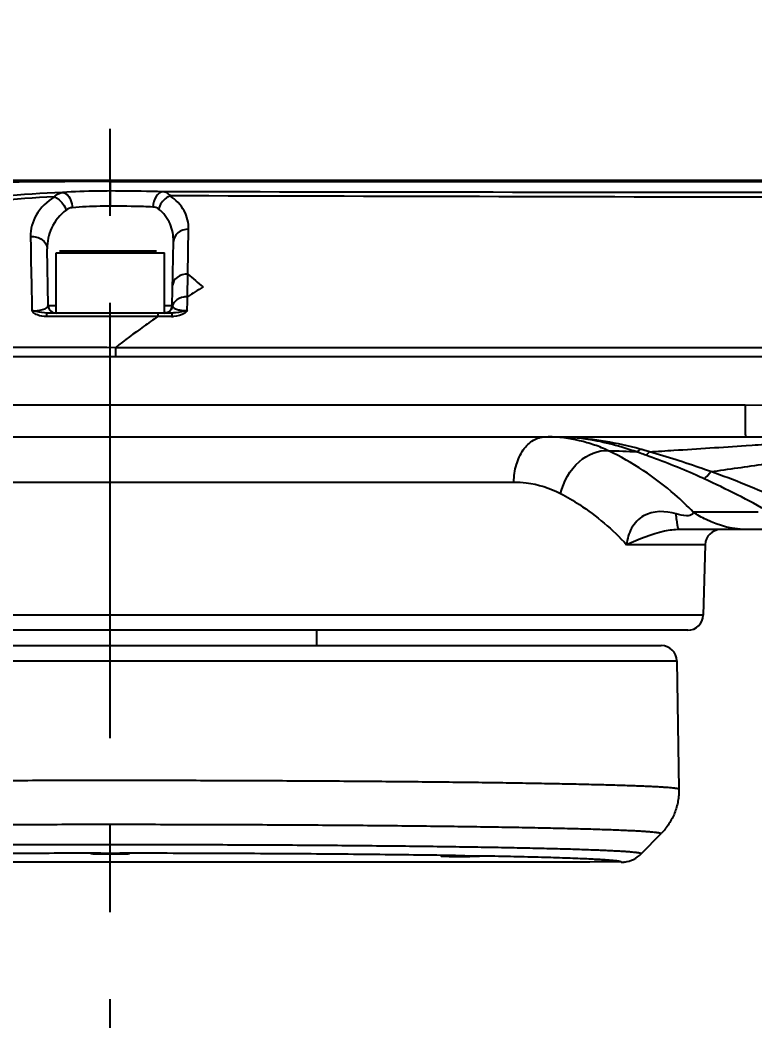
# Model space of a CAD drawing. Header units: millimetres. Extents: x 5828 to 6704, y 123 to 421.
# Drawn here: x 6409.191 to 6412.359, y 198.659 to 202.973 of the extents above; entities that cross this region are included whole.
import ezdxf
from ezdxf import colors
from ezdxf.entities.mleader import LeaderData, LeaderLine
from ezdxf.math import Vec2, Vec3

# ---------------------------------------------------------------- set-up
doc = ezdxf.new("R2010")
doc.units = ezdxf.units.MM
doc.linetypes.add('CENTER', pattern=[0.6, 0.375, -0.075, 0.075, -0.075])
for name, color, linetype in [('中心线', 7, 'Continuous'), ('外形图', 7, 'Continuous'), ('多重引线', 7, 'Continuous'), ('尺寸标注', 7, 'Continuous')]:
    doc.layers.add(name, color=color, linetype=linetype)
doc.styles.add('微软雅黑', font='msyh.ttc', dxfattribs={"height": 1.5})
doc.dimstyles.new('尺寸标注_1_15比例', dxfattribs={"dimtxt": 1.5, "dimasz": 1.25, "dimexe": 0.5, "dimexo": 0.4, "dimgap": 0.5, "dimtad": 1, "dimdec": 1, "dimlfac": 15, "dimdsep": 46, "dimtxsty": '微软雅黑', "dimcen": 0.09, "dimadec": 0, "dimazin": 0, "dimtp": 0.01, "dimtm": 0.01, "dimtfac": 1, "dimtdec": 1, "dimtofl": 0, "dimtmove": 0, "dimatfit": 3, "dimfxl": 1, "dimtolj": 1, "dimarcsym": 0})

# ---------------------------------------------------------------- blocks, each defined once
blk = doc.blocks.new('*D947')
at = {"layer": 'Defpoints', "color": 0}
for p in [(6399.9777, 202.2806), (6416.5734, 202.2806), (6416.5224, 194.271)]:
    blk.add_point(p, dxfattribs=at)
at = {"layer": '尺寸标注', "color": 0, "lineweight": -2}
for p, q in [((6416.1734, 202.2806), (6399.4777, 202.2806)), ((6399.9777, 195.521), (6399.9777, 201.0306)), ((6416.1224, 194.271), (6399.4777, 194.271))]:
    blk.add_line(p, q, dxfattribs=at)
at = {"layer": '尺寸标注', "color": 0}
for points in [[(6400.1861, 201.0306), (6399.7694, 201.0306), (6399.9777, 202.2806)], [(6399.7694, 195.521), (6400.1861, 195.521), (6399.9777, 194.271)]]:
    blk.add_solid(points, dxfattribs=at)
at = {"layer": '尺寸标注', "color": 0, "insert": (6398.6987, 198.2758), "char_height": 1.5, "attachment_point": 5, "rotation": 90, "style": '微软雅黑'}
blk.add_mtext('\\A1;\\A1;120', dxfattribs=at)

msp = doc.modelspace()

# ---------------------------------------------------------------- linework, layer by layer
at = {"layer": '中心线', "linetype": 'CENTER', "ltscale": 5}
msp.add_line((6409.5804, 193.8783), (6409.5804, 202.7948), dxfattribs=at)
at = {"layer": '外形图'}
for p, q in [((6409.5804, 202.2765), (6409.5804, 202.1703)), ((6409.5804, 202.2765), (6412.3921, 202.2765)), ((6409.9147, 201.8779), (6409.9179, 202.0712)), ((6409.8477, 201.7426), (6409.8525, 202.0181)), ((6409.3132, 201.7426), (6409.3089, 201.9865)), ((6409.78, 201.9765), (6409.3611, 201.9765)), ((6409.2387, 201.9356), (6409.2405, 201.8313)), ((6409.3471, 201.7098), (6409.3471, 201.9698)), ((6409.3471, 201.9698), (6409.8138, 201.9698)), ((6409.8138, 201.7098), (6409.8138, 201.9698)), ((6409.9136, 201.8131), (6409.9141, 201.8452)), ((6409.9141, 201.8452), (6409.9147, 201.8779)), ((6409.2405, 201.8313), (6409.242, 201.7419)), ((6409.913, 201.78), (6409.9136, 201.8131)), ((6409.9121, 201.7204), (6409.9127, 201.7604)), ((6409.9127, 201.7604), (6409.9131, 201.78)), ((6409.242, 201.7419), (6409.2423, 201.7201)), ((6409.3132, 201.7426), (6409.3471, 201.7426)), ((6409.8138, 201.7426), (6409.8477, 201.7426)), ((6409.3465, 201.695), (6409.3045, 201.695)), ((6409.8455, 201.7098), (6409.3077, 201.7098)), ((6409.8047, 201.6945), (6409.7847, 201.6946)), ((6409.8448, 201.6945), (6409.8047, 201.6945)), ((6409.6023, 201.5211), (6407.4267, 201.5205)), ((6406.5892, 201.314), (6412.316, 201.314)), ((6412.316, 201.314), (6412.7768, 201.3058)), ((6406.7225, 201.1765), (6412.3177, 201.1765)), ((6412.3178, 201.1765), (6412.4651, 201.1757)), ((6411.9044, 201.1121), (6411.8794, 201.119)), ((6412.3203, 201.1388), (6412.3462, 201.1405)), ((6407.0096, 200.9817), (6411.3194, 200.9817)), ((6412.6092, 200.7765), (6412.033, 200.7765)), ((6412.1442, 200.7116), (6411.8058, 200.7116)), ((6412.1442, 200.7116), (6412.1363, 200.4081)), ((6412.1363, 200.4081), (6407.3948, 200.4081)), ((6412.0696, 200.3431), (6407.4555, 200.3431)), ((6410.4711, 200.2765), (6410.47, 200.3431)), ((6407.4908, 200.2765), (6411.9551, 200.2765)), ((6408.3165, 200.211), (6412.0217, 200.211)), ((6412.0217, 200.211), (6412.0314, 199.6585)), ((6411.8686, 199.3791), (6411.955, 199.4669)), ((6411.6304, 199.3431), (6409.1464, 199.3431))]:
    msp.add_line(p, q, dxfattribs=at)
for centre, radius, start, end in [((6411.7223, 203.9488), 2.7489, 228.8841, 230.6794), ((6412.1709, 198.2533), 4.1876, 121.539, 122.6273), ((6409.3465, 201.7431), 0.0333, 181, 270), ((6409.8144, 201.7431), 0.0333, 270, 359), ((6409.9117, 201.9048), 0.1844, 262.0427, 270.1216), ((6412.1443, 198.2842), 4.1471, 124.6792, 125.7045), ((6410.3821, 201.6845), 0.5975, 178.2477, 179.0376), ((6410.4132, 201.6845), 0.5684, 178.1549, 178.9885), ((6409.8449, 201.8213), 0.1268, 269.9678, 273.7461), ((6411.8314, 198.7167), 3.6132, 125.6773, 128.087), ((6411.4771, 199.8196), 1.3566, 86.2834, 87.5526), ((6410.1237, 196.1735), 5.2304, 70.557, 70.7351), ((6410.9041, 197.5808), 3.6701, 74.589, 74.8534), ((6410.594, 196.6316), 4.6682, 70.7677, 73.6977), ((6409.2321, 193.6305), 7.9252, 70.4163, 70.59849), ((6410.8296, 198.1242), 3.156, 66.1483, 70.3943), ((6410.5609, 196.5277), 4.7772, 70.341, 70.8027), ((6410.943, 197.5551), 3.6811, 65.5892, 70.5624), ((6410.7889, 198.0296), 3.2589, 65.5021, 66.1676), ((6410.6127, 197.6474), 3.6798, 60.5522, 65.4732), ((6412.2109, 200.7098), 0.0667, 90, 178.5), ((6412.0696, 200.4098), 0.0667, 270, 358.5), ((6411.9551, 200.2098), 0.0667, 1, 90), ((6411.783, 199.4631), 0.12, 276.7334, 315.5269)]:
    msp.add_arc(centre, radius, start, end, dxfattribs=at)
for centre, start_param, end_param in [((6409.5804, 199.3804), 8.374418, 13.616641), ((6411.0889, 199.3695), 1.329187, 6.522464), ((6411.7138, 199.3431), 0.598977, 3.141593)]:
    msp.add_ellipse(centre, major_axis=(0.0833, 0), ratio=0.017455, start_param=start_param, end_param=end_param, dxfattribs=at)
for points, knots in [([(6409.5804, 202.2765), (6409.3183, 202.2765), (6408.7942, 202.2711), (6408.1386, 202.2327), (6407.6208, 202.1443), (6407.2423, 202.0298), (6406.8927, 201.8411), (6406.6976, 201.6607), (6406.6119, 201.5612)], [0, 0, 0, 0, 0.249838, 0.499663, 0.624636, 0.749826, 0.874842, 1, 1, 1, 1]), ([(6409.3739, 202.2291), (6409.0272, 202.2163), (6408.3327, 202.1201), (6407.6988, 201.7876), (6407.4375, 201.561)], [0, 0, 0, 0, 0.500784, 1, 1, 1, 1]), ([(6409.3393, 202.2104), (6409.3416, 202.2131), (6409.351, 202.2226), (6409.3642, 202.2281), (6409.3739, 202.2291)], [0, 0, 0, 0, 0.266195, 1, 1, 1, 1]), ([(6409.5804, 202.2358), (6409.5621, 202.2358), (6409.4932, 202.2352), (6409.4243, 202.2328), (6409.3739, 202.2291)], [0, 0, 0, 0, 0.266573, 1, 1, 1, 1]), ([(6409.3739, 202.2291), (6409.3793, 202.229), (6409.4062, 202.218), (6409.4151, 202.1857), (6409.4164, 202.1637)], [0, 0, 0, 0, 0.195377, 1, 1, 1, 1]), ([(6409.8087, 202.2322), (6409.792, 202.2328), (6409.716, 202.2351), (6409.6399, 202.2358), (6409.5804, 202.2358)], [0, 0, 0, 0, 0.219066, 1, 1, 1, 1]), ([(6409.8087, 202.2322), (6409.7965, 202.2317), (6409.7709, 202.2113), (6409.7646, 202.1827), (6409.7641, 202.1668)], [0, 0, 0, 0, 0.43426, 1, 1, 1, 1]), ([(6409.838, 202.2148), (6409.8361, 202.2174), (6409.8286, 202.2263), (6409.817, 202.2316), (6409.8087, 202.2322)], [0, 0, 0, 0, 0.276514, 1, 1, 1, 1]), ([(6420.5136, 202.2289), (6419.6215, 202.2313), (6417.8371, 202.2267), (6415.1606, 202.2252), (6412.4844, 202.2286), (6410.7004, 202.2306), (6409.8087, 202.2322)], [0, 0, 0, 0, 0.250008, 0.500065, 0.75009, 1, 1, 1, 1]), ([(6409.3393, 202.2104), (6408.9996, 202.1955), (6408.3208, 202.0974), (6407.6956, 201.7808), (6407.4377, 201.5609)], [0, 0, 0, 0, 0.500857, 1, 1, 1, 1]), ([(6409.3393, 202.2104), (6409.3081, 202.1904), (6409.255, 202.1416), (6409.2363, 202.071), (6409.2369, 202.0391)], [0, 0, 0, 0, 0.537003, 1, 1, 1, 1]), ([(6409.3393, 202.2104), (6409.3448, 202.2083), (6409.3674, 202.1955), (6409.3834, 202.1725), (6409.3898, 202.1537)], [0, 0, 0, 0, 0.229232, 1, 1, 1, 1]), ([(6409.838, 202.2148), (6409.8324, 202.2127), (6409.81, 202.2), (6409.7941, 202.1768), (6409.7887, 202.158)], [0, 0, 0, 0, 0.236856, 1, 1, 1, 1]), ([(6409.9179, 202.0712), (6409.9183, 202.0981), (6409.9054, 202.1565), (6409.8628, 202.1983), (6409.838, 202.2148)], [0, 0, 0, 0, 0.474224, 1, 1, 1, 1]), ([(6420.5138, 202.2071), (6419.6241, 202.2106), (6417.8445, 202.2054), (6415.1752, 202.2022), (6412.5063, 202.2085), (6410.7273, 202.2123), (6409.838, 202.2148)], [0, 0, 0, 0, 0.250013, 0.500074, 0.750099, 1, 1, 1, 1]), ([(6409.3898, 202.1537), (6409.3637, 202.1332), (6409.3211, 202.082), (6409.3084, 202.017), (6409.3089, 201.9865)], [0, 0, 0, 0, 0.521033, 1, 1, 1, 1]), ([(6409.5804, 202.1703), (6409.5658, 202.1703), (6409.5111, 202.1698), (6409.4563, 202.1674), (6409.4164, 202.1637)], [0, 0, 0, 0, 0.266803, 1, 1, 1, 1]), ([(6409.7641, 202.1668), (6409.7507, 202.1674), (6409.6895, 202.1696), (6409.6283, 202.1703), (6409.5804, 202.1703)], [0, 0, 0, 0, 0.219131, 1, 1, 1, 1]), ([(6409.8525, 202.0181), (6409.8529, 202.0439), (6409.844, 202.0978), (6409.8097, 202.1411), (6409.7887, 202.158)], [0, 0, 0, 0, 0.48833, 1, 1, 1, 1]), ([(6409.9179, 202.0712), (6409.9017, 202.0711), (6409.87, 202.0623), (6409.8527, 202.0322), (6409.8525, 202.0181)], [0, 0, 0, 0, 0.535552, 1, 1, 1, 1]), ([(6409.2369, 202.0391), (6409.2542, 202.0403), (6409.2888, 202.0332), (6409.3087, 202.0014), (6409.3089, 201.9865)], [0, 0, 0, 0, 0.53774, 1, 1, 1, 1]), ([(6409.2369, 202.0391), (6409.237, 202.0307), (6409.2377, 201.9962), (6409.2383, 201.9617), (6409.2387, 201.9356)], [0, 0, 0, 0, 0.242667, 1, 1, 1, 1]), ([(6409.9147, 201.8779), (6409.8986, 201.8778), (6409.8682, 201.8709), (6409.8494, 201.8427), (6409.8492, 201.8296)], [0, 0, 0, 0, 0.551494, 1, 1, 1, 1]), ([(6409.913, 201.78), (6409.9078, 201.78), (6409.8887, 201.7784), (6409.8693, 201.7703), (6409.8594, 201.7603)], [0, 0, 0, 0, 0.269874, 1, 1, 1, 1]), ([(6409.2423, 201.7201), (6409.2578, 201.7196), (6409.2807, 201.7211), (6409.3034, 201.7291), (6409.3089, 201.7341)], [0, 0, 0, 0, 0.674264, 1, 1, 1, 1]), ([(6409.9124, 201.7204), (6409.8954, 201.7176), (6409.8736, 201.7112), (6409.8509, 201.7098), (6409.8455, 201.7098)], [0, 0, 0, 0, 0.760738, 1, 1, 1, 1]), ([(6409.8477, 201.7426), (6409.8477, 201.7421), (6409.8476, 201.7411), (6409.848, 201.7402), (6409.8483, 201.7398)], [0, 0, 0, 0, 0.480837, 1, 1, 1, 1]), ([(6409.9121, 201.7204), (6409.9093, 201.7163), (6409.8927, 201.7014), (6409.87, 201.6959), (6409.8532, 201.6948)], [0, 0, 0, 0, 0.227932, 1, 1, 1, 1]), ([(6409.8539, 201.7327), (6409.8546, 201.7322), (6409.8585, 201.7297), (6409.8629, 201.7279), (6409.8664, 201.7267)], [0, 0, 0, 0, 0.205968, 1, 1, 1, 1]), ([(6409.8664, 201.7267), (6409.8677, 201.7262), (6409.8742, 201.7242), (6409.8809, 201.7229), (6409.8862, 201.7222)], [0, 0, 0, 0, 0.209054, 1, 1, 1, 1]), ([(6409.3045, 201.695), (6409.2918, 201.695), (6409.2748, 201.6974), (6409.2598, 201.7045), (6409.2564, 201.7066)], [0, 0, 0, 0, 0.763682, 1, 1, 1, 1]), ([(6409.3077, 201.7098), (6409.3074, 201.7098), (6409.3056, 201.7077), (6409.3057, 201.7052), (6409.3054, 201.703)], [0, 0, 0, 0, 0.100577, 1, 1, 1, 1]), ([(6409.7854, 201.7098), (6409.7848, 201.7098), (6409.7857, 201.706), (6409.7849, 201.7045), (6409.7849, 201.7028)], [0, 0, 0, 0, 0.256556, 1, 1, 1, 1]), ([(6409.8455, 201.7098), (6409.8449, 201.7098), (6409.8458, 201.706), (6409.8451, 201.7045), (6409.845, 201.7028)], [0, 0, 0, 0, 0.256755, 1, 1, 1, 1]), ([(6409.6025, 201.5606), (6409.4025, 201.5618), (6409.0103, 201.56), (6408.2887, 201.5606), (6407.7671, 201.5608), (6407.4377, 201.5609)], [0, 0, 0, 0, 0.277139, 0.543521, 1, 1, 1, 1]), ([(6409.6025, 201.5606), (6409.6025, 201.5576), (6409.6023, 201.5445), (6409.6023, 201.5313), (6409.6023, 201.5211)], [0, 0, 0, 0, 0.2243, 1, 1, 1, 1]), ([(6420.5138, 201.549), (6420.0595, 201.5678), (6419.1497, 201.5577), (6417.7859, 201.5622), (6416.4219, 201.5604), (6415.058, 201.5607), (6413.6941, 201.5604), (6411.8756, 201.5605), (6410.5117, 201.5602), (6409.6025, 201.5606)], [0, 0, 0, 0, 0.125008, 0.250011, 0.375016, 0.500018, 0.625018, 0.750015, 1, 1, 1, 1]), ([(6420.5118, 201.5049), (6420.0577, 201.5239), (6419.1481, 201.5326), (6417.7845, 201.5157), (6416.4206, 201.5182), (6415.0569, 201.5225), (6413.6932, 201.5217), (6411.875, 201.5216), (6410.5114, 201.5216), (6409.6023, 201.5211)], [0, 0, 0, 0, 0.124989, 0.250027, 0.375032, 0.500024, 0.625022, 0.750018, 1, 1, 1, 1]), ([(6412.316, 201.314), (6412.3158, 201.2966), (6412.316, 201.2712), (6412.3163, 201.239), (6412.3164, 201.2182), (6412.3169, 201.2017), (6412.3165, 201.188), (6412.3182, 201.1821), (6412.3169, 201.1765), (6412.3178, 201.1765)], [0, 0, 0, 0, 0.379952, 0.55273, 0.704656, 0.829666, 0.922774, 0.980274, 1, 1, 1, 1]), ([(6411.3194, 200.9817), (6411.3199, 201.007), (6411.3269, 201.0556), (6411.3553, 201.1192), (6411.3987, 201.1645), (6411.437, 201.1765), (6411.4547, 201.1765)], [0, 0, 0, 0, 0.292601, 0.561734, 0.795158, 1, 1, 1, 1]), ([(6411.728, 201.1158), (6411.7085, 201.1262), (6411.6667, 201.1418), (6411.5808, 201.1674), (6411.5129, 201.1754), (6411.4676, 201.1763)], [0, 0, 0, 0, 0.24599, 0.495161, 1, 1, 1, 1]), ([(6411.8494, 201.111), (6411.7806, 201.1344), (6411.6863, 201.1612), (6411.5895, 201.1716), (6411.565, 201.1733)], [0, 0, 0, 0, 0.747477, 1, 1, 1, 1]), ([(6412.168, 201.0264), (6412.2459, 201.0371), (6412.5459, 201.0804), (6412.8455, 201.1267), (6413.0673, 201.1609)], [0, 0, 0, 0, 0.259405, 1, 1, 1, 1]), ([(6412.3462, 201.1405), (6412.3824, 201.1429), (6412.5251, 201.1524), (6412.6678, 201.1619), (6412.7743, 201.1689)], [0, 0, 0, 0, 0.253338, 1, 1, 1, 1]), ([(6411.5213, 200.9317), (6411.5333, 200.9837), (6411.5822, 201.0748), (6411.6838, 201.1219), (6411.728, 201.1158)], [0, 0, 0, 0, 0.544125, 1, 1, 1, 1]), ([(6412.0931, 200.8519), (6412.0676, 200.8778), (6411.9593, 200.9825), (6411.8311, 201.0666), (6411.728, 201.1158)], [0, 0, 0, 0, 0.241478, 1, 1, 1, 1]), ([(6411.8494, 201.111), (6411.8505, 201.1118), (6411.8555, 201.1154), (6411.8599, 201.1198), (6411.8631, 201.1234)], [0, 0, 0, 0, 0.212492, 1, 1, 1, 1]), ([(6411.8885, 201.0972), (6411.8898, 201.0981), (6411.8956, 201.1024), (6411.9007, 201.1077), (6411.9044, 201.1121)], [0, 0, 0, 0, 0.209107, 1, 1, 1, 1]), ([(6411.9044, 201.1121), (6411.9394, 201.1142), (6412.0781, 201.1227), (6412.2168, 201.1319), (6412.3205, 201.1388)], [0, 0, 0, 0, 0.252068, 1, 1, 1, 1]), ([(6412.1403, 200.9952), (6412.1424, 200.9969), (6412.1527, 201.0064), (6412.1613, 201.0174), (6412.168, 201.0264)], [0, 0, 0, 0, 0.194407, 1, 1, 1, 1]), ([(6411.3194, 200.9817), (6411.3374, 200.9817), (6411.4071, 200.9777), (6411.4756, 200.9561), (6411.5213, 200.9317)], [0, 0, 0, 0, 0.257605, 1, 1, 1, 1]), ([(6411.5213, 200.9317), (6411.5488, 200.917), (6411.6525, 200.8559), (6411.7457, 200.7772), (6411.8058, 200.7116)], [0, 0, 0, 0, 0.259629, 1, 1, 1, 1]), ([(6412.0186, 200.8448), (6411.9739, 200.8579), (6411.8913, 200.8596), (6411.8215, 200.7857), (6411.8082, 200.7362), (6411.806, 200.7114)], [0, 0, 0, 0, 0.484425, 0.741011, 1, 1, 1, 1]), ([(6412.0931, 200.8519), (6412.0927, 200.8489), (6412.0872, 200.8373), (6412.0556, 200.8345), (6412.0334, 200.8405), (6412.0186, 200.8448)], [0, 0, 0, 0, 0.111135, 0.434235, 1, 1, 1, 1]), ([(6412.3298, 200.7765), (6412.2677, 200.7765), (6412.1827, 200.7971), (6412.1107, 200.8398), (6412.0931, 200.8519)], [0, 0, 0, 0, 0.74382, 1, 1, 1, 1]), ([(6412.033, 200.7765), (6412.0311, 200.7765), (6412.0277, 200.7841), (6412.025, 200.7959), (6412.0214, 200.8182), (6412.0196, 200.835), (6412.0186, 200.8448)], [0, 0, 0, 0, 0.081262, 0.272395, 0.579741, 1, 1, 1, 1]), ([(6412.0331, 200.7765), (6412.0115, 200.7765), (6411.9321, 200.7661), (6411.8589, 200.7333), (6411.8053, 200.7116)], [0, 0, 0, 0, 0.271375, 1, 1, 1, 1]), ([(6408.3175, 199.691), (6408.4133, 199.6919), (6408.6106, 199.6934), (6408.9133, 199.6951), (6409.2275, 199.6961), (6409.5479, 199.6965), (6409.8689, 199.6963), (6410.1848, 199.6954), (6410.4903, 199.6938), (6410.7358, 199.692), (6410.923, 199.6903), (6411.055, 199.6888), (6411.1806, 199.6873), (6411.2992, 199.6856), (6411.4104, 199.6838), (6411.5136, 199.6819), (6411.6083, 199.6798), (6411.6943, 199.6777), (6411.771, 199.6756), (6411.8291, 199.6736), (6411.8706, 199.672), (6411.8981, 199.6708), (6411.9231, 199.6697), (6411.9455, 199.6685), (6411.9653, 199.6673), (6411.9825, 199.6661), (6411.9971, 199.6649), (6412.0077, 199.6638), (6412.0148, 199.6629), (6412.0191, 199.6623), (6412.0228, 199.6617), (6412.0258, 199.661), (6412.0282, 199.6604), (6412.0297, 199.6599), (6412.0306, 199.6594), (6412.0311, 199.6591), (6412.0314, 199.6587), (6412.0314, 199.6585)], [0, 0, 0, 0, 0.077368, 0.159303, 0.244381, 0.33112, 0.418013, 0.503548, 0.586235, 0.664638, 0.701803, 0.737393, 0.771252, 0.803234, 0.833199, 0.861018, 0.886568, 0.90974, 0.930433, 0.948557, 0.956631, 0.964034, 0.970759, 0.976798, 0.982145, 0.986795, 0.990743, 0.993987, 0.995343, 0.996523, 0.997527, 0.998355, 0.999008, 0.99949, 0.999669, 0.99981, 1, 1, 1, 1]), ([(6412.0314, 199.6585), (6412.0315, 199.6497), (6412.031, 199.632), (6412.0275, 199.6057), (6412.0214, 199.5799), (6412.01, 199.5465), (6411.9936, 199.515), (6411.9729, 199.4864), (6411.9611, 199.4732), (6411.955, 199.4669)], [0, 0, 0, 0, 0.125074, 0.250142, 0.375209, 0.500277, 0.750116, 0.875178, 1, 1, 1, 1]), ([(6408.006, 199.4966), (6408.0961, 199.4979), (6408.2853, 199.5003), (6408.5805, 199.503), (6408.8962, 199.505), (6409.226, 199.5062), (6409.5631, 199.5067), (6409.9005, 199.5063), (6410.2314, 199.5051), (6410.4999, 199.5035), (6410.7063, 199.5018), (6410.853, 199.5004), (6410.9931, 199.4988), (6411.1259, 199.497), (6411.2508, 199.4951), (6411.3671, 199.4931), (6411.4742, 199.4909), (6411.5715, 199.4886), (6411.6586, 199.4862), (6411.7246, 199.484), (6411.7719, 199.4822), (6411.8032, 199.4809), (6411.8316, 199.4795), (6411.8571, 199.4782), (6411.8797, 199.4768), (6411.8994, 199.4755), (6411.916, 199.4741), (6411.928, 199.4729), (6411.9361, 199.4719), (6411.9411, 199.4712), (6411.9453, 199.4705), (6411.9487, 199.4698), (6411.9513, 199.4691), (6411.9531, 199.4685), (6411.9541, 199.468), (6411.9546, 199.4676), (6411.9549, 199.4672), (6411.955, 199.4669)], [0, 0, 0, 0, 0.068448, 0.14368, 0.224152, 0.30821, 0.394125, 0.480131, 0.56446, 0.645377, 0.684034, 0.72122, 0.756746, 0.790431, 0.822097, 0.851586, 0.878744, 0.903431, 0.925523, 0.944905, 0.953547, 0.961477, 0.968684, 0.975159, 0.980892, 0.985878, 0.990111, 0.993585, 0.995038, 0.996299, 0.997371, 0.998255, 0.99895, 0.999461, 0.99965, 0.999799, 1, 1, 1, 1]), ([(6411.8686, 199.3791), (6411.8686, 199.3792), (6411.8686, 199.3794), (6411.8683, 199.3798), (6411.8678, 199.3802), (6411.8671, 199.3805), (6411.8663, 199.3809), (6411.8648, 199.3814), (6411.8624, 199.382), (6411.859, 199.3827), (6411.8548, 199.3834), (6411.8498, 199.3841), (6411.8417, 199.3851), (6411.8296, 199.3863), (6411.8128, 199.3877), (6411.7931, 199.3891), (6411.7703, 199.3905), (6411.7446, 199.3918), (6411.716, 199.3932), (6411.6846, 199.3945), (6411.637, 199.3963), (6411.5706, 199.3985), (6411.4831, 199.4009), (6411.3853, 199.4032), (6411.2777, 199.4054), (6411.1611, 199.4075), (6411.0359, 199.4094), (6410.9029, 199.4111), (6410.7119, 199.4132), (6410.4593, 199.4154), (6410.1988, 199.4169), (6409.9826, 199.4177), (6409.7607, 199.4182), (6409.5376, 199.4184), (6409.3146, 199.418), (6409.0955, 199.4175), (6408.88, 199.4165), (6408.6694, 199.4151), (6408.4719, 199.4134), (6408.2824, 199.4115), (6408.1022, 199.409), (6408.0169, 199.4077), (6407.9756, 199.407)], [0, 0, 0, 0, 0.000094, 0.000209, 0.000359, 0.000551, 0.000787, 0.00107, 0.001776, 0.002675, 0.003767, 0.005054, 0.006535, 0.010079, 0.014397, 0.019485, 0.025337, 0.031946, 0.039302, 0.047395, 0.056215, 0.07599, 0.098521, 0.123683, 0.151347, 0.181361, 0.213563, 0.247782, 0.283832, 0.360644, 0.442344, 0.484483, 0.527178, 0.613319, 0.656301, 0.698914, 0.782121, 0.822266, 0.861149, 0.9343, 0.968174, 1, 1, 1, 1]), ([(6409.539, 199.3816), (6409.5457, 199.3817), (6409.5595, 199.3821), (6409.5804, 199.3824), (6409.6014, 199.3821), (6409.6152, 199.3817), (6409.6219, 199.3816)], [0, 0, 0, 0, 0.241298, 0.500006, 0.758711, 1, 1, 1, 1]), ([(6409.539, 199.3816), (6409.4203, 199.3816), (6409.1864, 199.3812), (6408.8438, 199.3796), (6408.5207, 199.3771), (6408.3128, 199.3747), (6408.2135, 199.3733)], [0, 0, 0, 0, 0.268665, 0.529409, 0.775351, 1, 1, 1, 1]), ([(6411.1089, 199.3709), (6411.0017, 199.3727), (6410.7733, 199.3758), (6410.4139, 199.379), (6410.0254, 199.3811), (6409.7581, 199.3816), (6409.6219, 199.3816)], [0, 0, 0, 0, 0.216246, 0.460794, 0.725117, 1, 1, 1, 1]), ([(6411.1089, 199.3709), (6411.1159, 199.3709), (6411.1289, 199.3711), (6411.1444, 199.3712), (6411.155, 199.3709), (6411.1612, 199.3706), (6411.166, 199.3702), (6411.1687, 199.3699), (6411.1699, 199.3698)], [0, 0, 0, 0, 0.344628, 0.63971, 0.761712, 0.863627, 0.943588, 1, 1, 1, 1]), ([(6411.7826, 199.344), (6411.7824, 199.3441), (6411.7819, 199.3445), (6411.7804, 199.3451), (6411.7778, 199.3459), (6411.7738, 199.3468), (6411.7686, 199.3476), (6411.7623, 199.3485), (6411.7547, 199.3494), (6411.746, 199.3502), (6411.732, 199.3515), (6411.7116, 199.353), (6411.6837, 199.3547), (6411.6513, 199.3563), (6411.6143, 199.358), (6411.573, 199.3596), (6411.5273, 199.3612), (6411.4774, 199.3628), (6411.4028, 199.3649), (6411.2998, 199.3673), (6411.2149, 199.369), (6411.1699, 199.3698)], [0, 0, 0, 0, 0.001293, 0.003009, 0.007797, 0.014459, 0.023023, 0.033498, 0.045886, 0.06018, 0.076375, 0.114436, 0.160005, 0.213003, 0.273304, 0.340773, 0.415273, 0.496657, 0.584736, 0.780196, 1, 1, 1, 1]), ([(6411.7826, 199.344), (6411.7837, 199.3439), (6411.7858, 199.3439), (6411.7887, 199.3439), (6411.7912, 199.344), (6411.7932, 199.344), (6411.7947, 199.3441), (6411.7956, 199.3441), (6411.7961, 199.3441), (6411.7965, 199.3441), (6411.7968, 199.3441), (6411.797, 199.344), (6411.7971, 199.344), (6411.7971, 199.344)], [0, 0, 0, 0, 0.228622, 0.429405, 0.601264, 0.743233, 0.854488, 0.898386, 0.934383, 0.96244, 0.982557, 0.994831, 1, 1, 1, 1])]:
    msp.add_open_spline(points, degree=3, knots=knots, dxfattribs=at)
for points in [[(6409.4164, 202.1637), (6409.4069, 202.1629), (6409.3972, 202.1596), (6409.3898, 202.1537)], [(6409.7887, 202.158), (6409.782, 202.1635), (6409.7728, 202.1664), (6409.7641, 202.1668)], [(6409.8594, 201.7603), (6409.8539, 201.7547), (6409.8495, 201.7474), (6409.8481, 201.7398)], [(6409.2564, 201.7066), (6409.2509, 201.71), (6409.2456, 201.7145), (6409.2423, 201.7201)], [(6409.2629, 201.7159), (6409.2561, 201.7173), (6409.2492, 201.7187), (6409.2423, 201.7201)], [(6409.3077, 201.7098), (6409.2926, 201.7098), (6409.2777, 201.7128), (6409.2629, 201.7159)], [(6409.3089, 201.7341), (6409.3112, 201.7362), (6409.3133, 201.7394), (6409.3132, 201.7426)], [(6409.8307, 201.7137), (6409.8259, 201.7112), (6409.8204, 201.7098), (6409.8151, 201.7098)], [(6409.8481, 201.7398), (6409.8471, 201.7294), (6409.8399, 201.7186), (6409.8307, 201.7137)], [(6409.8481, 201.7398), (6409.849, 201.7369), (6409.8514, 201.7345), (6409.8539, 201.7327)], [(6409.3054, 201.703), (6409.305, 201.7003), (6409.3047, 201.6977), (6409.3045, 201.695)], [(6409.7847, 201.6946), (6409.6386, 201.6948), (6409.4925, 201.6949), (6409.3465, 201.695)], [(6411.464, 201.1765), (6411.4877, 201.1764), (6411.5114, 201.176), (6411.535, 201.175)], [(6411.8631, 201.1234), (6411.7654, 201.1501), (6411.6646, 201.1673), (6411.5636, 201.1734)], [(6411.8494, 201.111), (6411.8091, 201.1126), (6411.7687, 201.1143), (6411.7283, 201.1158)], [(6412.372, 200.8522), (6412.2791, 200.8521), (6412.1861, 200.8521), (6412.0931, 200.852)]]:
    msp.add_open_spline(points, degree=3, dxfattribs=at)

# ---------------------------------------------------------------- dimensions: what is measured, and where the dimension line sits
at = {"layer": '尺寸标注'}
dim = msp.add_linear_dim(base=(6399.9777, 202.2806), p1=(6416.5224, 194.271), p2=(6416.5734, 202.2806), angle=90, text='\\A1;120', dimstyle='尺寸标注_1_15比例', override={"dimtxsty": '微软雅黑'}, dxfattribs=at)
dim.commit()
dim.dimension.update_dxf_attribs({"geometry": '*D947', "text_midpoint": (6398.6987, 198.2758)})

# ---------------------------------------------------------------- leaders
at = {"layer": '多重引线'}
ml = msp.add_multileader_mtext('Standard', dxfattribs=at)
ml.set_content('\\pxqc;2×M4 depth7', style='微软雅黑')
ml.set_leader_properties()
ml.build(insert=Vec2(0, 0))
ml.multileader.update_dxf_attribs({"text_left_attachment_type": 5, "text_right_attachment_type": 5, "dogleg_length": 1, "arrow_head_size": 1.25})
ctx = ml.context
ctx.base_point, ctx.char_height, ctx.arrow_head_size, ctx.landing_gap_size, ctx.plane_origin = Vec3(6403.3102, 209.4902), 1.5, 1.25, 0.5, Vec3(6426.4804, 198.7098)
ctx.left_attachment, ctx.right_attachment, ctx.text_align_type = 5, 5, 2
notes = []
notes.append((ctx, [(0, (1, 1, 0), (6418.1972, 209.4902), (-1, 0), 1, [(0, [(6426.4804, 198.7098)], 0, [])])]))
ctx.mtext.insert, ctx.mtext.alignment, ctx.mtext.flow_direction = Vec3(6410.2537, 211.5684), 2, 5
for ctx, leaders in notes:
    for number, flags, end, landing, length, lines in leaders:
        leader = LeaderData()
        leader.index, (leader.has_last_leader_line, leader.has_dogleg_vector, leader.attachment_direction) = number, flags
        leader.last_leader_point, leader.dogleg_vector, leader.dogleg_length = Vec3(end), Vec3(landing), length
        for number, points, colour, breaks in lines:
            line = LeaderLine()
            line.index, line.vertices, line.color, line.breaks = number, Vec3.list(points), colors.encode_raw_color(colour), breaks
            leader.lines.append(line)
        ctx.leaders.append(leader)

doc.saveas('drawing.dxf')
